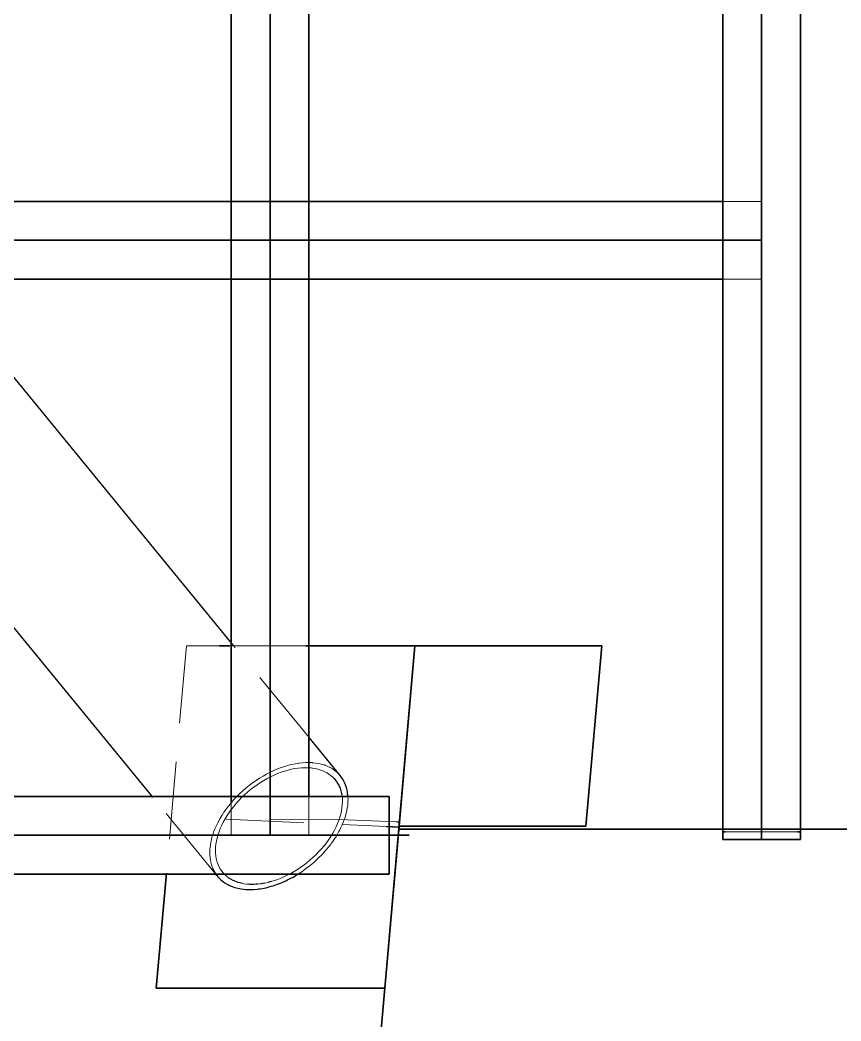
# Model space of a CAD drawing. Header units: millimetres. Extents: x -11795 to 47768, y 22971 to 65021.
# Drawn here: x -2671 to -1085, y 55237 to 57171 of the extents above; entities that cross this region are included whole.
import ezdxf

# ---------------------------------------------------------------- set-up
doc = ezdxf.new("R2010")
doc.units = ezdxf.units.MM
doc.linetypes.add('HIDDEN_50', pattern=[225, 150, -75])
for name, color, linetype, lineweight in [('PLATE_HIDDEN', 8, 'HIDDEN_50', 18), ('PLATE_VISIBLE', 7, 'Continuous', 35), ('PROFILE_HIDDEN', 9, 'HIDDEN_50', 18), ('PROFILE_VISIBLE', 4, 'Continuous', 25)]:
    doc.layers.add(name, color=color, linetype=linetype, lineweight=lineweight)

msp = doc.modelspace()

# ---------------------------------------------------------------- linework, layer by layer
at = {"layer": 'PLATE_HIDDEN'}
for p, q in [((-1238.1, 57339.4), (-1238.1, 55607.5)), ((-1238.1, 57334.5), (-1238.1, 55602.6)), ((-1238.1, 55602.6), (-1238.1, 57334.5)), ((-2188.1, 57305.2), (-2188.1, 55595.8)), ((-2263.1, 56667.8), (-2263.1, 56817.4)), ((-2259.4, 56820.8), (-2109.9, 56820.8)), ((-2113.1, 56817.4), (-2113.1, 56667.8)), ((-1313.1, 56675.7), (-1313.1, 56815.4)), ((-1312.8, 56820.8), (-1238.1, 56820.8)), ((-1238.1, 56820.8), (-1238.1, 56670.8)), ((-1238.1, 56745.8), (-3495.1, 56745.8)), ((-2109.9, 56670.8), (-2259.4, 56670.8)), ((-1238.1, 56670.8), (-1312.8, 56670.8)), ((-2188.1, 55595.8), (-2188.1, 56014.1)), ((-2188.1, 56014.1), (-2188.1, 56010.2)), ((-2188.1, 56010.2), (-2188.1, 55670.8)), ((-2349.5, 55961.9), (-2388.3, 55522.7)), ((-2285.8, 55961.9), (-2349.5, 55961.9)), ((-2119, 55961.9), (-2266.1, 55961.9)), ((-2262.6, 55670.8), (-2112.8, 55670.8)), ((-2188.1, 55670.8), (-2188.1, 55595.8)), ((-2113.1, 55670.6), (-2113.1, 55595.8)), ((-2263.1, 55595.8), (-2263.1, 55660.6)), ((-2039.3, 55626), (-2272.9, 55626.7)), ((-2272.9, 55626.7), (-1963.1, 55612.9)), ((-1943.1, 55621.7), (-2039.3, 55626)), ((-3422.3, 55595.8), (-1954.4, 55595.8)), ((-2113.1, 55595.8), (-2263.1, 55595.8)), ((-1314.1, 55607.5), (-1164.2, 55607.5)), ((-1164.2, 55607.5), (-1314.1, 55607.5)), ((-1164.2, 55607.5), (-1314.1, 55607.5)), ((-1238.1, 55602.6), (-1308.4, 55602.6)), ((-1238.1, 55607.5), (-1238.1, 55592.8)), ((-1167.8, 55602.6), (-1238.1, 55602.6))]:
    msp.add_line(p, q, dxfattribs=at)
at = {"layer": 'PLATE_VISIBLE'}
for p, q in [((-1313.1, 59136.4), (-1313.1, 55587.9)), ((-1163.1, 55587.9), (-1163.1, 59136.4)), ((-1238.1, 55587.9), (-1238.1, 59061.4)), ((-2263.1, 58986.4), (-2263.1, 55670.8)), ((-2113.1, 55670.8), (-2113.1, 58986.4)), ((-1163.1, 58652.2), (-1163.1, 55602.6)), ((-2263.1, 56817.4), (-2263.1, 57824.6)), ((-2113.1, 57824.6), (-2113.1, 56817.4)), ((-1313.1, 56815.4), (-1313.1, 57823.7)), ((-2188.1, 55595.8), (-2188.1, 57559.4)), ((-1313.1, 56820.8), (-4920.1, 56820.8)), ((-3066.4, 56820.8), (-2259.4, 56820.8)), ((-2109.9, 56820.8), (-1312.8, 56820.8)), ((-1313.1, 56670.8), (-1313.1, 56820.8)), ((-3495.1, 56745.8), (-1238.1, 56745.8)), ((-1313.1, 55602.6), (-1313.1, 56675.7)), ((-4920.1, 56670.8), (-1313.1, 56670.8)), ((-2259.4, 56670.8), (-3066.4, 56670.8)), ((-2263.1, 55660.6), (-2263.1, 56667.8)), ((-2113.1, 56667.8), (-2113.1, 55670.6)), ((-1312.8, 56670.8), (-2109.9, 56670.8)), ((-2266.1, 55961.9), (-2285.8, 55961.9)), ((-1908, 55961.9), (-2119, 55961.9)), ((-1966.5, 55300.6), (-1908, 55961.9)), ((-1908, 55961.9), (-1938.8, 55613.7)), ((-1547, 55961.9), (-1908, 55961.9)), ((-1577.8, 55613.7), (-1547, 55961.9)), ((-1957.9, 55670.8), (-4920.1, 55670.8)), ((-3061.9, 55670.8), (-2262.6, 55670.8)), ((-2263.1, 55670.8), (-2113.1, 55670.8)), ((-2112.8, 55670.8), (-1957.9, 55670.8)), ((-1957.9, 55670.8), (-1957.9, 55520.8)), ((-1957.9, 55520.8), (-1957.9, 55670.8)), ((-2122, 53538.8), (-1938.8, 55613.7)), ((-1938.8, 55613.7), (-2074.2, 54079.9)), ((-1963.1, 55612.9), (-1938.5, 55611.8)), ((-1938.5, 55621.5), (-1943.1, 55621.7)), ((-1938.8, 55613.7), (-1577.8, 55613.7)), ((-1938.5, 55611.8), (-1938.5, 55621.5)), ((-1919.2, 55595.8), (-4995.1, 55595.8)), ((-1954.4, 55595.8), (-1939.4, 55595.8)), ((-1939.4, 55595.8), (-1919.2, 55595.8)), ((-1938.8, 55607.5), (-1314.1, 55607.5)), ((-1314.1, 55607.5), (-1938.8, 55607.5)), ((-1938.8, 55607.5), (3188.8, 55607.5)), ((-1314.1, 55607.5), (-1938.8, 55607.5)), ((-1308.4, 55602.6), (-1313.1, 55602.6)), ((-1238.1, 55592.8), (-1238.1, 55587.9)), ((-1163.1, 55602.6), (-1167.8, 55602.6)), ((-1164.2, 55607.5), (45.3, 55607.5)), ((45.3, 55607.5), (-1164.2, 55607.5)), ((45.3, 55607.5), (-1164.2, 55607.5)), ((-1313.1, 55587.9), (-1163.1, 55587.9)), ((-4920.1, 55520.8), (-1957.9, 55520.8)), ((-1957.9, 55520.8), (-3861.2, 55520.8)), ((-2388.3, 55522.7), (-2407.9, 55300.6)), ((-2407.9, 55300.6), (-1966.5, 55300.6))]:
    msp.add_line(p, q, dxfattribs=at)
at = {"layer": 'PROFILE_HIDDEN'}
for p, q in [((-2112.7, 55784.5), (-2264.5, 55969.9)), ((-2159.7, 55729), (-2166.6, 55726.7)), ((-2152.6, 55731.1), (-2159.6, 55729)), ((-2145.9, 55732.8), (-2152.6, 55731.1)), ((-2138.7, 55734.2), (-2145.6, 55732.8)), ((-2132.3, 55735.2), (-2138.7, 55734.2)), ((-2125.3, 55736), (-2131.9, 55735.3)), ((-2119.1, 55736.4), (-2125.3, 55736)), ((-2112.3, 55736.4), (-2118.7, 55736.4)), ((-2106.5, 55736.2), (-2112.3, 55736.4)), ((-2106, 55736.1), (-2106.5, 55736.2)), ((-2100, 55735.5), (-2106, 55736.1)), ((-2094.7, 55734.6), (-2100, 55735.5)), ((-2094.1, 55734.5), (-2094.7, 55734.6)), ((-2088.4, 55733.2), (-2094.1, 55734.5)), ((-2083.6, 55731.7), (-2088.4, 55733.2)), ((-2077.8, 55729.6), (-2080.4, 55730.5)), ((-2073.5, 55727.6), (-2077.8, 55729.6)), ((-2072.9, 55727.2), (-2073.5, 55727.6)), ((-2201.6, 55710.2), (-2208.4, 55706.1)), ((-2194.7, 55714.1), (-2201.4, 55710.3)), ((-2187.7, 55717.7), (-2194.7, 55714.1)), ((-2193.6, 55705.4), (-2186.9, 55708.9)), ((-2180.7, 55721), (-2187.6, 55717.7)), ((-2186.9, 55708.9), (-2180.2, 55712.1)), ((-2173.7, 55724), (-2180.7, 55721)), ((-2180.2, 55712.1), (-2173.5, 55715)), ((-2166.6, 55726.7), (-2173.7, 55724)), ((-2173.5, 55715), (-2166.7, 55717.6)), ((-2166.7, 55717.6), (-2160, 55719.8)), ((-2160, 55719.8), (-2153.2, 55721.7)), ((-2153.2, 55721.7), (-2146.6, 55723.4)), ((-2146.6, 55723.4), (-2140, 55724.6)), ((-2140, 55724.6), (-2133.5, 55725.6)), ((-2133.5, 55725.6), (-2127.1, 55726.2)), ((-2127.1, 55726.2), (-2120.9, 55726.4)), ((-2120.9, 55726.4), (-2114.8, 55726.3)), ((-2114.8, 55726.3), (-2108.8, 55725.9)), ((-2108.8, 55725.9), (-2103.1, 55725.2)), ((-2103.1, 55725.2), (-2097.6, 55724)), ((-2097.6, 55724), (-2092.3, 55722.6)), ((-2092.3, 55722.6), (-2087.2, 55720.8)), ((-2087.2, 55720.8), (-2082.4, 55718.7)), ((-2082.4, 55718.7), (-2077.8, 55716.3)), ((-2077.8, 55716.3), (-2073.6, 55713.6)), ((-2073.6, 55713.6), (-2069.6, 55710.6)), ((-2068.2, 55724.6), (-2072.9, 55727.2)), ((-2069.6, 55710.6), (-2065.9, 55707.2)), ((-2064.5, 55722.1), (-2068.2, 55724.6)), ((-2063.9, 55721.7), (-2064.5, 55722.1)), ((-2059.8, 55718.5), (-2063.9, 55721.7)), ((-2056.7, 55715.5), (-2059.8, 55718.5)), ((-2056, 55714.9), (-2056.7, 55715.5)), ((-2054.3, 55713), (-2056, 55714.9)), ((-2228.2, 55692.2), (-2234.5, 55687.1)), ((-2227.8, 55692.5), (-2228.2, 55692.2)), ((-2221.7, 55697), (-2227.8, 55692.5)), ((-2225.6, 55684.1), (-2219.4, 55688.9)), ((-2215.1, 55701.7), (-2221.7, 55697)), ((-2219.4, 55688.9), (-2213.1, 55693.4)), ((-2208.4, 55706.1), (-2214.8, 55701.9)), ((-2213.1, 55693.4), (-2206.7, 55697.7)), ((-2206.7, 55697.7), (-2200.2, 55701.7)), ((-2200.2, 55701.7), (-2193.6, 55705.4)), ((-2065.9, 55707.2), (-2064.3, 55705.4)), ((-2252.2, 55670.6), (-2257.7, 55664.8)), ((-2251.6, 55671.2), (-2252.2, 55670.6)), ((-2246.5, 55676.3), (-2251.6, 55671.2)), ((-2240.6, 55681.8), (-2246.5, 55676.3)), ((-2242.9, 55668.7), (-2237.3, 55674)), ((-2240.1, 55682.2), (-2240.6, 55681.8)), ((-2234.5, 55687.1), (-2240.1, 55682.2)), ((-2237.3, 55674), (-2231.5, 55679.2)), ((-2231.5, 55679.2), (-2225.6, 55684.1)), ((-2049.3, 55674.1), (-2048.8, 55671.4)), ((-2048.8, 55671.4), (-2048.3, 55666)), ((-2037.4, 55667.6), (-2037.4, 55669.8)), ((-2293.9, 55522.1), (-2414.1, 55668.8)), ((-2267.9, 55652.8), (-2272, 55647.4)), ((-2262.9, 55658.8), (-2267.9, 55652.8)), ((-2262.3, 55659.5), (-2262.9, 55658.8)), ((-2262.9, 55645.8), (-2258.2, 55651.7)), ((-2257.7, 55664.8), (-2262.3, 55659.5)), ((-2258.2, 55651.7), (-2253.4, 55657.5)), ((-2253.4, 55657.5), (-2248.2, 55663.2)), ((-2248.2, 55663.2), (-2242.9, 55668.7)), ((-2048.4, 55654.7), (-2049, 55648.9)), ((-2048.2, 55660.4), (-2048.4, 55654.7)), ((-2048.3, 55666), (-2048.2, 55660.4)), ((-2038.8, 55648), (-2037.9, 55654.2)), ((-2037.9, 55654.2), (-2037.8, 55655.8)), ((-2037.8, 55655.8), (-2037.4, 55660.2)), ((-2037.3, 55666.2), (-2037.4, 55667.6)), ((-2037.4, 55660.2), (-2037.3, 55666.2)), ((-2281.2, 55633.9), (-2285, 55627.5)), ((-2280.5, 55634.9), (-2281.2, 55633.9)), ((-2277, 55640.3), (-2280.5, 55634.9)), ((-2272.6, 55646.6), (-2277, 55640.3)), ((-2275, 55627.6), (-2271.2, 55633.8)), ((-2272, 55647.4), (-2272.6, 55646.6)), ((-2271.2, 55633.8), (-2267.2, 55639.8)), ((-2267.2, 55639.8), (-2262.9, 55645.8)), ((-2053, 55630.7), (-2055.1, 55624.6)), ((-2051.3, 55636.9), (-2053, 55630.7)), ((-2050, 55642.9), (-2051.3, 55636.9)), ((-2049, 55648.9), (-2050, 55642.9)), ((-2043.6, 55629), (-2043, 55630.9)), ((-2043, 55630.9), (-2041.6, 55635.4)), ((-2041.6, 55635.4), (-2040, 55641.7)), ((-2040, 55641.7), (-2039.7, 55643.5)), ((-2039.7, 55643.5), (-2038.8, 55648)), ((-2291.7, 55614.6), (-2294, 55609.3)), ((-2288.5, 55621), (-2291.7, 55614.6)), ((-2287.9, 55622.1), (-2288.5, 55621)), ((-2285, 55627.5), (-2287.9, 55622.1)), ((-2284.2, 55609), (-2281.5, 55615.2)), ((-2281.5, 55615.2), (-2278.4, 55621.4)), ((-2278.4, 55621.4), (-2275, 55627.6)), ((-2060.3, 55612.2), (-2063.3, 55606)), ((-2057.5, 55618.4), (-2060.3, 55612.2)), ((-2055.1, 55624.6), (-2057.5, 55618.4)), ((-2051.6, 55609.6), (-2048.6, 55616.1)), ((-2048.6, 55616.1), (-2047.8, 55618.1)), ((-2047.8, 55618.1), (-2045.9, 55622.5)), ((-2045.9, 55622.5), (-2043.6, 55629)), ((-2299.1, 55595.2), (-2300.9, 55588.8)), ((-2298.7, 55596.5), (-2299.1, 55595.2)), ((-2297, 55601.6), (-2298.7, 55596.5)), ((-2294.5, 55608.1), (-2297, 55601.6)), ((-2294, 55609.3), (-2294.5, 55608.1)), ((-2290.4, 55590.5), (-2288.7, 55596.6)), ((-2288.7, 55596.6), (-2286.6, 55602.8)), ((-2286.6, 55602.8), (-2284.2, 55609)), ((-2070.5, 55593.6), (-2074.5, 55587.5)), ((-2066.8, 55599.8), (-2070.5, 55593.6)), ((-2063.3, 55606), (-2066.8, 55599.8)), ((-2062.6, 55590.3), (-2061.2, 55592.5)), ((-2061.2, 55592.5), (-2058.6, 55596.7)), ((-2058.6, 55596.7), (-2054.9, 55603.1)), ((-2054.9, 55603.1), (-2053.8, 55605.3)), ((-2053.8, 55605.3), (-2051.6, 55609.6)), ((-2303.4, 55576.3), (-2303.9, 55571.6)), ((-2302.3, 55582.5), (-2303.4, 55576.3)), ((-2302, 55583.9), (-2302.3, 55582.5)), ((-2300.9, 55588.8), (-2302, 55583.9)), ((-2293.5, 55567), (-2293.3, 55572.7)), ((-2293.3, 55572.7), (-2292.7, 55578.5)), ((-2292.7, 55578.5), (-2291.7, 55584.5)), ((-2291.7, 55584.5), (-2290.4, 55590.5)), ((-2083.5, 55575.6), (-2088.4, 55569.8)), ((-2078.9, 55581.5), (-2083.5, 55575.6)), ((-2074.5, 55587.5), (-2078.9, 55581.5)), ((-2076.3, 55571.6), (-2071.4, 55577.7)), ((-2071.4, 55577.7), (-2069.8, 55580)), ((-2069.8, 55580), (-2066.9, 55584)), ((-2066.9, 55584), (-2062.6, 55590.3)), ((-2304.1, 55570.1), (-2304.4, 55564.1)), ((-2304.4, 55564.1), (-2304.4, 55559.8)), ((-2304.4, 55559.8), (-2304.3, 55558.3)), ((-2304.3, 55558.3), (-2303.9, 55552.6)), ((-2303.9, 55571.6), (-2304.1, 55570.1)), ((-2293.4, 55561.4), (-2293.5, 55567)), ((-2292.9, 55555.9), (-2293.4, 55561.4)), ((-2292, 55550.7), (-2292.9, 55555.9)), ((-2104.4, 55553.3), (-2110.2, 55548.2)), ((-2098.8, 55558.7), (-2104.4, 55553.3)), ((-2093.5, 55564.2), (-2098.8, 55558.7)), ((-2098.2, 55548.3), (-2092.3, 55553.9)), ((-2088.4, 55569.8), (-2093.5, 55564.2)), ((-2092.3, 55553.9), (-2090.1, 55556.2)), ((-2090.1, 55556.2), (-2086.8, 55559.6)), ((-2086.8, 55559.6), (-2081.4, 55565.5)), ((-2081.4, 55565.5), (-2079.4, 55567.8)), ((-2079.4, 55567.8), (-2076.3, 55571.6)), ((-2303.9, 55552.6), (-2303.3, 55548.5)), ((-2303.3, 55548.5), (-2303.1, 55547.1)), ((-2303.1, 55547.1), (-2302, 55541.7)), ((-2302, 55541.7), (-2300.9, 55538)), ((-2300.9, 55538), (-2300.4, 55536.6)), ((-2300.4, 55536.6), (-2298.5, 55531.6)), ((-2290.7, 55545.6), (-2292, 55550.7)), ((-2289.1, 55540.8), (-2290.7, 55545.6)), ((-2287.1, 55536.2), (-2289.1, 55540.8)), ((-2284.8, 55531.8), (-2287.1, 55536.2)), ((-2128.6, 55534), (-2135, 55529.7)), ((-2122.3, 55538.5), (-2128.6, 55534)), ((-2116.2, 55543.2), (-2122.3, 55538.5)), ((-2116.7, 55532.7), (-2114, 55534.9)), ((-2110.2, 55548.2), (-2116.2, 55543.2)), ((-2114, 55534.9), (-2110.4, 55537.7)), ((-2110.4, 55537.7), (-2104.2, 55542.9)), ((-2104.2, 55542.9), (-2101.7, 55545.2)), ((-2101.7, 55545.2), (-2098.2, 55548.3)), ((-2298.5, 55531.6), (-2296.9, 55528.3)), ((-2296.9, 55528.3), (-2296.3, 55526.9)), ((-2296.3, 55526.9), (-2293.7, 55522.5)), ((-2293.7, 55522.5), (-2291.7, 55519.6)), ((-2291.7, 55519.6), (-2291.2, 55518.9)), ((-2282.1, 55527.6), (-2284.8, 55531.8)), ((-2279.1, 55523.7), (-2282.1, 55527.6)), ((-2277.4, 55521.9), (-2279.1, 55523.7)), ((-2272.1, 55516.8), (-2273.9, 55518.5)), ((-2270.1, 55515.3), (-2272.1, 55516.8)), ((-2161.5, 55515.3), (-2168.3, 55512.4)), ((-2154.8, 55518.5), (-2161.5, 55515.3)), ((-2148.1, 55521.9), (-2154.8, 55518.5)), ((-2141.5, 55525.7), (-2148.1, 55521.9)), ((-2135, 55529.7), (-2141.5, 55525.7)), ((-2133.3, 55521.3), (-2129.9, 55523.5)), ((-2129.9, 55523.5), (-2126.9, 55525.5)), ((-2126.9, 55525.5), (-2123.3, 55528)), ((-2123.3, 55528), (-2116.7, 55532.7)), ((-2254.5, 55506.5), (-2256.9, 55507.6)), ((-2252, 55505.7), (-2254.5, 55506.5)), ((-2238.6, 55502.2), (-2241.4, 55502.8)), ((-2232.9, 55501.5), (-2238.6, 55502.2)), ((-2229.9, 55501.2), (-2232.9, 55501.5)), ((-2208.2, 55501.8), (-2211.4, 55501.5)), ((-2205, 55502.3), (-2208.2, 55501.8)), ((-2195.1, 55504), (-2198.4, 55503.4)), ((-2191.8, 55504.8), (-2195.1, 55504)), ((-2181.8, 55507.6), (-2185.1, 55506.6)), ((-2175, 55509.8), (-2181.8, 55507.6)), ((-2168.3, 55512.4), (-2175, 55509.8))]:
    msp.add_line(p, q, dxfattribs=at)
at = {"layer": 'PROFILE_VISIBLE'}
for p, q in [((-2264.5, 55969.9), (-2840.2, 56672.7)), ((-2414.1, 55668.8), (-3065.7, 56464.3)), ((-2052.6, 55711.1), (-2112.7, 55784.5)), ((-2080.4, 55730.5), (-2083, 55731.5)), ((-2052.6, 55711.1), (-2054.3, 55713)), ((-2050, 55707.8), (-2052.6, 55711.1)), ((-2064.3, 55705.4), (-2062.6, 55703.6)), ((-2062.6, 55703.6), (-2059.6, 55699.7)), ((-2059.6, 55699.7), (-2056.9, 55695.6)), ((-2056.9, 55695.6), (-2054.6, 55691.2)), ((-2054.6, 55691.2), (-2052.6, 55686.6)), ((-2049.5, 55707.1), (-2050, 55707.8)), ((-2046.7, 55702.7), (-2049.5, 55707.1)), ((-2044.8, 55699.1), (-2046.7, 55702.7)), ((-2044.3, 55698.1), (-2044.8, 55699.1)), ((-2042.2, 55693.3), (-2044.3, 55698.1)), ((-2040.9, 55689.4), (-2042.2, 55693.3)), ((-2040.5, 55688.3), (-2040.9, 55689.4)), ((-2052.6, 55686.6), (-2051, 55681.7)), ((-2051, 55681.7), (-2049.7, 55676.7)), ((-2049.7, 55676.7), (-2049.3, 55674.1)), ((-2039.1, 55683), (-2040.5, 55688.3)), ((-2038.4, 55678.9), (-2039.1, 55683)), ((-2038.2, 55677.6), (-2038.4, 55678.9)), ((-2037.5, 55672), (-2038.2, 55677.6)), ((-2037.4, 55669.8), (-2037.5, 55672)), ((-2290.7, 55518.2), (-2293.9, 55522.1)), ((-2291.2, 55518.9), (-2290.7, 55518.2)), ((-2290.7, 55518.2), (-2287.5, 55514.3)), ((-2275.8, 55520.1), (-2277.4, 55521.9)), ((-2273.9, 55518.5), (-2275.8, 55520.1)), ((-2268.1, 55513.8), (-2270.1, 55515.3)), ((-2150.5, 55511.5), (-2143.5, 55515.2)), ((-2143.5, 55515.2), (-2140.3, 55517.1)), ((-2140.3, 55517.1), (-2136.7, 55519.2)), ((-2136.7, 55519.2), (-2133.3, 55521.3)), ((-2287.5, 55514.3), (-2285.1, 55511.9)), ((-2285.1, 55511.9), (-2283.9, 55510.6)), ((-2283.9, 55510.6), (-2279.9, 55507.3)), ((-2279.9, 55507.3), (-2277.2, 55505.3)), ((-2277.2, 55505.3), (-2275.7, 55504.2)), ((-2275.7, 55504.2), (-2271.2, 55501.4)), ((-2271.2, 55501.4), (-2268.2, 55499.8)), ((-2268.2, 55499.8), (-2266.4, 55498.9)), ((-2263.9, 55511.1), (-2268.1, 55513.8)), ((-2266.4, 55498.9), (-2261.4, 55496.8)), ((-2259.3, 55508.6), (-2263.9, 55511.1)), ((-2261.4, 55496.8), (-2258.1, 55495.7)), ((-2256.9, 55507.6), (-2259.3, 55508.6)), ((-2258.1, 55495.7), (-2256, 55495)), ((-2249.4, 55504.8), (-2252, 55505.7)), ((-2244.1, 55503.3), (-2249.4, 55504.8)), ((-2241.4, 55502.8), (-2244.1, 55503.3)), ((-2226.9, 55501), (-2229.9, 55501.2)), ((-2220.9, 55500.9), (-2226.9, 55501)), ((-2214.6, 55501.2), (-2220.9, 55500.9)), ((-2211.4, 55501.5), (-2214.6, 55501.2)), ((-2201.7, 55502.7), (-2205, 55502.3)), ((-2198.4, 55503.4), (-2201.7, 55502.7)), ((-2195.8, 55494.6), (-2192.6, 55495.4)), ((-2192.6, 55495.4), (-2185.6, 55497.3)), ((-2188.5, 55505.6), (-2191.8, 55504.8)), ((-2185.1, 55506.6), (-2188.5, 55505.6)), ((-2185.6, 55497.3), (-2182, 55498.4)), ((-2182, 55498.4), (-2178.6, 55499.5)), ((-2178.6, 55499.5), (-2171.6, 55502)), ((-2171.6, 55502), (-2168, 55503.4)), ((-2168, 55503.4), (-2164.5, 55504.9)), ((-2164.5, 55504.9), (-2157.5, 55508)), ((-2157.5, 55508), (-2154.1, 55509.7)), ((-2154.1, 55509.7), (-2150.5, 55511.5)), ((-2256, 55495), (-2250.5, 55493.5)), ((-2250.5, 55493.5), (-2247, 55492.8)), ((-2247, 55492.8), (-2244.7, 55492.3)), ((-2244.7, 55492.3), (-2238.8, 55491.5)), ((-2238.8, 55491.5), (-2235.2, 55491.2)), ((-2235.2, 55491.2), (-2232.6, 55491.1)), ((-2232.6, 55491.1), (-2226.2, 55490.9)), ((-2226.2, 55490.9), (-2222.6, 55491)), ((-2222.6, 55491), (-2219.8, 55491.1)), ((-2219.8, 55491.1), (-2213.1, 55491.7)), ((-2213.1, 55491.7), (-2209.4, 55492.2)), ((-2209.4, 55492.2), (-2206.4, 55492.6)), ((-2206.4, 55492.6), (-2199.5, 55493.8)), ((-2199.5, 55493.8), (-2195.8, 55494.6))]:
    msp.add_line(p, q, dxfattribs=at)

doc.saveas('drawing.dxf')
